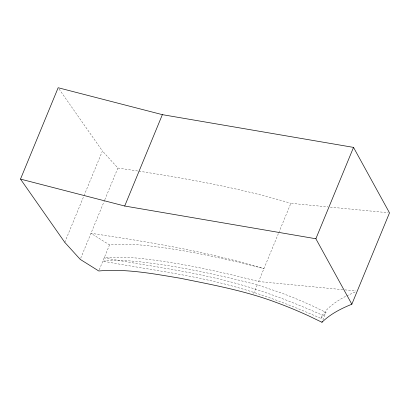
<?xml version="1.0" encoding="UTF-8"?>
<svg xmlns="http://www.w3.org/2000/svg" width="410" height="410" viewBox="0 0 410 410"><rect width="100%" height="100%" fill="white"/><g stroke="black" fill="none" stroke-linecap="round" stroke-linejoin="round"><path stroke-width="0.31" stroke-dasharray="2.05 1.54" d="M64.77 242.346L83.717 196.369M83.963 195.78L102.423 150.982L58.85 88.724M80.703 258.244L104.555 200.372M104.796 199.783L117.885 168.023L102.423 150.982M99.256 269.831L109.526 244.913C129.821 242.833 150.203 245.862 170.283 248.65C201.848 253.559 233.044 260.596 263.953 268.601C207.501 251.637 149.189 241.956 90.979 233.305L109.526 244.913M253.682 293.524L257.265 284.837L279.261 292.233A169.53 64.329 22.4 0 1 313.491 306.383L326.022 312.425L322.726 320.42M345.568 296.384C336.728 301.017 328.128 306.829 322.342 315.121C298.019 304.353 273.224 294.57 247.778 286.79A198.599 75.358 22.4 0 0 230.948 281.998C189.328 270.928 146.467 265.706 104.196 257.844C124.491 255.758 144.879 258.792 164.953 261.58C196.518 266.485 227.714 273.521 258.623 281.532L278.498 233.316M278.744 232.726L290.864 203.319L327.851 206.896M257.265 284.837C226.351 276.827 195.155 269.795 163.59 264.886C143.515 262.098 123.128 259.064 102.833 261.149C145.104 269.011 187.964 274.234 229.585 285.304A198.599 75.358 22.4 0 1 246.415 290.095C271.861 297.875 296.656 307.659 320.979 318.426L322.342 315.121M320.979 318.426L326.022 312.425M346.66 295.835L356.228 291.5M330.316 207.132L388.265 212.739M258.623 281.532L344.318 289.819M344.933 289.875L356.029 290.951M117.885 168.023L138.329 171.078M138.954 171.175C190.086 179.201 241.239 188.344 290.864 203.319"/><path stroke-width="0.61" d="M20.5 179.098L58.158 87.735L162.365 114.656L353.528 147.395L389.5 212.857L351.841 304.22C341.048 308.612 330.357 314.019 321.963 322.265L309.432 316.228A169.53 64.329 22.4 0 0 275.202 302.078C244.632 290.716 212.39 284.796 180.533 278.293C153.591 273.798 126.193 268.524 98.779 270.989L80.232 259.386L64.77 242.346L20.5 179.098L124.707 206.02L315.869 238.753L351.841 304.22M124.707 206.02L162.365 114.656M315.869 238.753L353.528 147.395M321.963 322.265L322.219 321.65"/></g></svg>
